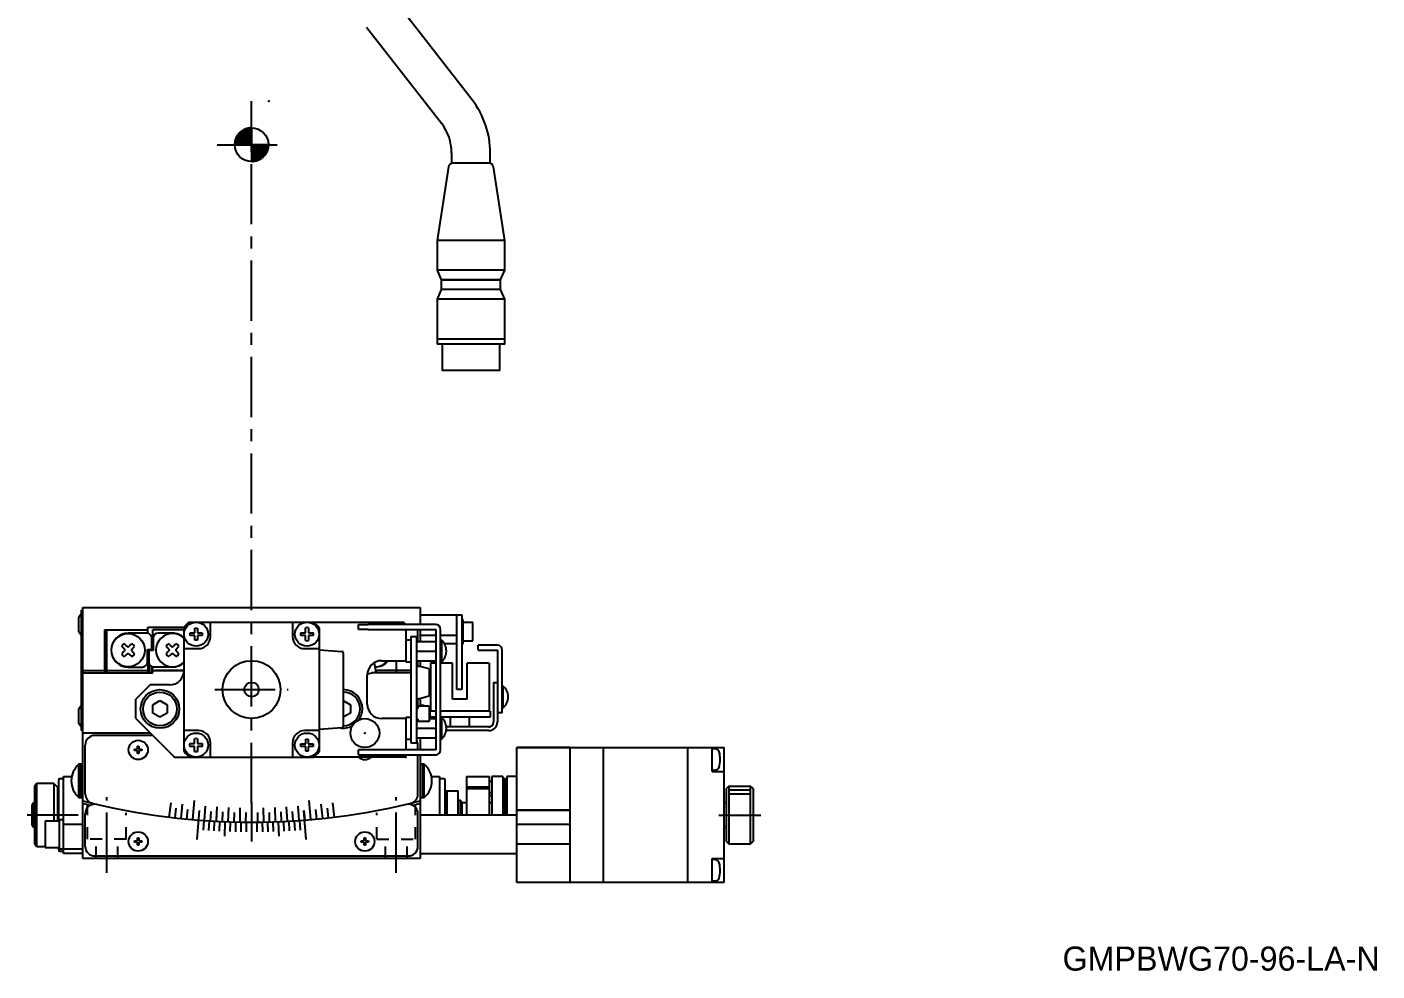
# Model space of a CAD drawing. Extents: x -4 to 428, y 25 to 494.
# Drawn here: x 115.4 to 395.3, y 25.2 to 221 of the extents above; entities that cross this region are included whole.
import ezdxf

# ---------------------------------------------------------------- set-up
doc = ezdxf.new("R2010")
doc.units = 0
doc.header["$LTSCALE"] = 10
doc.linetypes.add('CENTER', pattern=[2, 1.25, -0.25, 0.25, -0.25])
doc.linetypes.add('DOT', pattern=[0.5, 0.25, -0.25])
doc.layers.get('0').update_dxf_attribs({"linetype": 'CONTINUOUS'})
doc.layers.add('1', color=7, linetype='CONTINUOUS')
doc.layers.add('10', color=7, linetype='CONTINUOUS')
doc.styles.get("Standard").update_dxf_attribs({"font": 'FGP教科書体NT-M'})

# ---------------------------------------------------------------- blocks, each defined once
blk = doc.blocks.new('AID1933H')
at = {"color": 132, "linetype": 'CONTINUOUS'}
for p, q in [((158.43185, 196.615616), (161.864412, 200.048178)), ((158.471854, 197.079884), (161.400144, 200.008174)), ((158.604801, 197.637095), (160.842933, 199.875227)), ((158.789365, 196.548868), (161.93116, 199.690662)), ((158.991267, 198.447825), (160.032203, 199.488761)), ((159.21363, 196.548868), (161.93116, 199.266398)), ((159.637894, 196.548868), (161.93116, 198.842134)), ((160.062158, 196.548868), (161.93116, 198.41787)), ((160.486422, 196.548868), (161.93116, 197.993606)), ((160.910686, 196.548868), (161.93116, 197.569342)), ((161.33495, 196.548868), (161.93116, 197.145078)), ((161.759214, 196.548868), (161.93116, 196.720814))]:
    blk.add_line(p, q, dxfattribs=at)
blk = doc.blocks.new('AID1935H')
at = {"color": 132, "linetype": 'CONTINUOUS'}
for p, q in [((161.93116, 196.29655), (162.183478, 196.548868)), ((161.93116, 195.872286), (162.607742, 196.548868)), ((161.93116, 195.448022), (163.032006, 196.548868)), ((161.93116, 195.023758), (163.45627, 196.548868)), ((161.93116, 194.599494), (163.880534, 196.548868)), ((161.93116, 194.175229), (164.304798, 196.548868)), ((161.93116, 193.750965), (164.729062, 196.548868)), ((161.93116, 193.326701), (165.153327, 196.548868)), ((162.080841, 193.052118), (165.42791, 196.399187)), ((162.55873, 193.105743), (165.374285, 195.921298)), ((163.142491, 193.26524), (165.214788, 195.337537)), ((164.117434, 193.815919), (164.664109, 194.362594))]:
    blk.add_line(p, q, dxfattribs=at)

msp = doc.modelspace()

# ---------------------------------------------------------------- linework, layer by layer
at = {"color": 7, "linetype": 'CONTINUOUS'}
for p, q in [((207.623618, 205.905554), (192.045408, 225.882508)), ((185.736806, 220.963002), (201.315016, 200.986048)), ((203.429264, 194.836666), (203.429264, 192.699078)), ((211.429264, 192.699078), (211.429264, 194.836666)), ((202.744938, 191.93306), (200.429264, 176.699078)), ((211.429264, 192.699078), (203.429264, 192.699078)), ((214.429262, 176.699078), (212.113588, 191.93306)), ((207.429264, 176.699078), (200.429264, 176.699078)), ((200.429264, 176.699078), (200.429264, 170.506078)), ((214.429262, 176.699078), (207.429264, 176.699078)), ((214.429262, 170.506078), (214.429262, 176.699078)), ((207.429264, 170.506078), (200.429264, 170.506078)), ((200.429264, 170.506078), (201.279264, 168.506078)), ((207.429264, 168.506078), (201.279264, 168.506078)), ((201.279264, 168.506078), (207.429264, 168.506078)), ((201.279264, 168.506078), (201.279264, 166.506078)), ((214.429262, 170.506078), (207.429264, 170.506078)), ((213.579264, 168.506078), (207.429264, 168.506078)), ((207.429264, 168.506078), (213.579264, 168.506078)), ((213.579264, 168.506078), (214.429262, 170.506078)), ((213.579264, 166.506078), (213.579264, 168.506078)), ((201.279264, 166.506078), (200.429264, 164.506078)), ((207.429264, 166.506078), (201.279264, 166.506078)), ((213.579264, 166.506078), (207.429264, 166.506078)), ((214.429262, 164.506078), (213.579264, 166.506078)), ((207.429264, 164.506078), (200.429264, 164.506078)), ((200.429264, 164.506078), (200.429264, 156.199078)), ((214.429262, 164.506078), (207.429264, 164.506078)), ((214.429262, 156.199078), (214.429262, 164.506078)), ((207.429264, 156.199078), (200.429264, 156.199078)), ((207.429264, 156.199078), (200.429264, 156.199078)), ((200.429264, 156.199078), (200.429264, 155.199076)), ((207.429264, 155.199076), (200.429264, 155.199076)), ((201.429266, 155.199076), (201.429266, 149.699076)), ((214.429262, 156.199078), (207.429264, 156.199078)), ((214.429262, 156.199078), (207.429264, 156.199078)), ((214.429262, 155.199076), (207.429264, 155.199076)), ((213.429262, 149.699076), (213.429262, 155.199076)), ((214.429262, 155.199076), (214.429262, 156.199078)), ((207.429264, 149.699076), (201.429266, 149.699076)), ((213.429262, 149.699076), (207.429264, 149.699076)), ((126.419835, 99.048868), (126.13116, 98.548868)), ((126.13116, 95.548868), (126.13116, 98.548868)), ((126.63116, 99.048868), (126.419835, 99.048868)), ((126.93116, 100.048868), (126.63116, 100.048868)), ((126.63116, 75.048868), (126.63116, 100.048868)), ((126.93116, 100.548868), (196.93116, 100.548868)), ((126.93116, 74.548868), (126.93116, 100.548868)), ((196.93116, 100.548868), (196.93116, 97.048868)), ((196.93116, 99.048868), (205.53116, 99.048868)), ((204.53116, 83.548868), (204.53116, 99.048868)), ((205.53116, 99.048868), (205.53116, 83.548868)), ((205.83116, 98.048868), (205.53116, 98.048868)), ((205.83116, 95.548868), (205.83116, 98.048868)), ((126.13116, 95.548868), (126.419835, 95.048868)), ((131.43116, 95.964326), (140.43116, 95.964326)), ((131.43116, 95.964326), (131.43116, 89.848868)), ((131.93116, 87.004356), (131.93116, 95.964326)), ((132.430541, 95.964326), (132.431162, 95.964326)), ((140.231159, 95.238325), (136.331159, 95.238325)), ((139.931162, 95.964326), (139.931783, 95.964326)), ((140.43116, 96.493883), (147.93116, 96.493883)), ((140.43116, 95.27795), (140.43116, 96.493883)), ((140.431162, 95.263379), (140.431162, 95.21812)), ((147.93116, 95.964325), (141.43116, 95.964325)), ((141.43116, 91.646868), (141.43116, 95.964325)), ((145.531159, 95.246868), (142.531159, 95.246868)), ((148.93116, 97.548868), (147.93116, 96.548868)), ((147.93116, 96.548868), (147.93116, 96.3941)), ((147.93116, 95.048868), (147.93116, 96.3941)), ((148.93116, 97.548868), (193.43116, 97.548868)), ((149.182927, 95.308868), (150.17116, 95.308868)), ((149.182927, 94.788868), (149.182927, 95.308868)), ((150.17116, 96.297101), (150.69116, 96.297101)), ((150.17116, 95.308868), (150.17116, 96.297101)), ((150.69116, 96.297101), (150.69116, 95.308868)), ((150.69116, 95.308868), (151.679394, 95.308868)), ((151.679394, 95.308868), (151.679394, 94.788868)), ((153.43116, 94.548868), (153.43116, 97.548868)), ((170.43116, 97.548868), (170.43116, 94.548868)), ((172.114916, 95.348868), (173.13116, 95.348868)), ((173.13116, 95.348868), (173.13116, 96.365112)), ((173.73116, 96.365112), (173.73116, 95.348868)), ((173.73116, 95.348868), (174.747405, 95.348868)), ((175.93116, 96.3941), (175.93116, 70.703635)), ((184.13116, 96.048868), (184.13116, 97.048868)), ((184.13116, 97.048868), (186.13116, 97.048868)), ((186.13116, 96.048868), (184.13116, 96.048868)), ((200.13116, 97.048868), (186.13116, 97.048868)), ((186.13116, 96.048868), (200.13116, 96.048868)), ((193.93116, 97.048868), (193.43116, 97.548868)), ((193.93116, 96.048868), (193.93116, 89.548868)), ((196.43116, 93.548868), (196.43116, 96.048868)), ((196.93116, 96.048868), (196.93116, 94.812137)), ((200.13116, 96.048868), (200.13116, 71.048868)), ((201.13116, 71.048868), (201.13116, 96.048868)), ((207.83116, 97.448868), (205.83116, 97.448868)), ((205.83116, 93.048868), (205.83116, 95.548868)), ((207.83116, 95.548868), (207.83116, 97.448868)), ((207.83116, 93.648868), (207.83116, 95.548868)), ((126.419835, 95.048868), (126.63116, 95.048868)), ((135.347887, 92.114531), (134.995188, 92.486702)), ((135.954953, 92.721597), (135.582782, 93.074296)), ((136.331159, 92.354079), (135.954953, 92.721597)), ((136.331159, 92.354079), (136.707365, 92.721597)), ((136.707365, 92.721597), (137.079536, 93.074296)), ((137.314431, 92.114531), (137.667129, 92.486702)), ((141.231159, 91.838325), (141.231159, 94.238325)), ((141.231159, 91.838325), (141.231159, 94.238325)), ((141.531159, 94.246868), (141.531159, 91.646868)), ((144.547887, 92.114531), (144.195188, 92.486702)), ((145.154953, 92.721597), (144.782782, 93.074296)), ((145.531159, 92.354079), (145.154953, 92.721597)), ((145.531159, 92.354079), (145.907365, 92.721597)), ((145.907365, 92.721597), (146.279536, 93.074296)), ((146.514431, 92.114531), (146.867129, 92.486702)), ((147.93116, 92.048868), (147.93116, 95.048868)), ((150.17116, 94.788868), (149.182927, 94.788868)), ((150.17116, 93.800634), (150.17116, 94.788868)), ((150.69116, 93.800634), (150.17116, 93.800634)), ((150.69116, 94.788868), (150.69116, 93.800634)), ((151.679394, 94.788868), (150.69116, 94.788868)), ((173.13116, 94.748868), (172.114916, 94.748868)), ((173.13116, 93.732623), (173.13116, 94.748868)), ((173.73116, 94.748868), (173.73116, 93.732623)), ((174.747405, 94.748868), (173.73116, 94.748868)), ((194.93116, 93.798868), (193.93116, 93.798868)), ((194.93116, 94.548868), (196.13116, 94.548868)), ((194.93116, 94.548868), (194.93116, 72.548868)), ((196.13116, 94.548868), (196.13116, 72.548868)), ((196.13116, 93.548868), (200.13116, 93.548868)), ((196.93116, 94.812137), (200.13116, 94.812137)), ((196.93116, 94.723974), (196.93116, 94.812137)), ((196.93116, 94.723974), (196.93116, 93.548868)), ((201.13116, 94.812137), (204.53116, 94.812137)), ((201.315474, 93.798868), (201.13116, 93.798868)), ((201.315474, 93.798868), (201.315474, 89.298868)), ((204.53116, 93.048868), (201.929236, 93.048868)), ((202.149747, 92.560386), (202.154634, 92.56277)), ((205.53116, 93.048868), (205.83116, 93.048868)), ((205.83116, 93.648868), (207.83116, 93.648868)), ((208.93116, 91.748868), (208.93116, 92.748868)), ((212.93116, 92.748868), (208.93116, 92.748868)), ((131.43116, 89.848868), (131.43116, 87.529374)), ((135.347887, 91.362119), (134.995188, 90.989948)), ((135.715405, 91.738325), (135.347887, 92.114531)), ((135.715405, 91.738325), (135.347887, 91.362119)), ((135.954953, 90.755053), (135.582782, 90.402355)), ((136.331159, 91.122571), (135.954953, 90.755053)), ((136.331159, 91.122571), (136.707365, 90.755053)), ((136.707365, 90.755053), (137.079536, 90.402355)), ((136.946913, 91.738325), (137.314431, 92.114531)), ((136.946913, 91.738325), (137.314431, 91.362119)), ((137.314431, 91.362119), (137.667129, 90.989948)), ((140.331159, 91.838325), (141.231159, 91.838325)), ((140.331159, 89.238325), (140.331159, 91.838325)), ((140.331159, 89.238325), (140.331159, 91.838325)), ((140.43116, 91.838325), (140.43116, 87.004356)), ((141.531159, 91.646868), (140.631159, 91.646868)), ((140.631159, 91.646868), (140.631159, 89.246868)), ((140.68116, 91.838325), (140.68116, 91.646868)), ((140.681161, 91.646868), (140.681161, 91.838325)), ((141.181161, 91.646868), (141.181161, 91.838325)), ((144.547887, 91.362119), (144.195188, 90.989948)), ((144.915405, 91.738325), (144.547887, 92.114531)), ((144.915405, 91.738325), (144.547887, 91.362119)), ((145.154953, 90.755053), (144.782782, 90.402355)), ((145.531159, 91.122571), (145.154953, 90.755053)), ((145.531159, 91.122571), (145.907365, 90.755053)), ((145.907365, 90.755053), (146.279536, 90.402355)), ((146.146913, 91.738325), (146.514431, 92.114531)), ((146.146913, 91.738325), (146.514431, 91.362119)), ((146.514431, 91.362119), (146.867129, 90.989948)), ((147.93116, 75.048868), (147.93116, 92.048868)), ((147.93116, 92.048868), (150.93116, 92.048868)), ((172.93116, 92.048868), (175.93116, 92.048868)), ((175.93116, 91.798868), (180.652087, 91.468748)), ((180.93116, 91.169479), (180.93116, 75.928256)), ((196.13116, 91.548868), (200.13116, 91.548868)), ((202.154634, 90.534965), (202.149747, 90.537349)), ((208.93116, 91.748868), (212.93116, 91.748868)), ((212.93116, 91.748868), (212.93116, 76.848868)), ((213.93116, 78.748868), (213.93116, 91.748868)), ((126.93116, 87.529374), (131.43116, 87.529374)), ((126.93116, 87.004356), (141.43116, 87.004356)), ((131.43116, 87.529374), (131.43116, 87.004356)), ((131.93116, 87.529373), (140.43116, 87.529373)), ((136.331159, 88.238325), (139.331159, 88.238325)), ((140.681159, 87.154625), (140.681159, 88.934616)), ((140.681161, 87.004356), (140.681161, 88.93461)), ((141.181161, 87.004356), (141.181161, 88.353838)), ((141.43116, 87.004356), (141.43116, 88.267071)), ((141.43116, 87.529374), (147.931097, 87.529374)), ((141.631159, 88.246868), (145.531159, 88.246868)), ((147.931097, 87.529373), (141.931162, 87.529373)), ((185.945467, 86.841509), (187.711059, 87.184705)), ((194.93116, 87.004356), (186.783246, 87.004356)), ((187.340261, 89.092298), (187.711059, 87.184705)), ((194.93116, 87.529373), (187.644062, 87.529373)), ((188.93116, 89.548868), (193.93116, 89.548868)), ((191.93116, 89.548868), (191.93116, 87.529374)), ((191.93116, 87.529374), (191.93116, 87.004356)), ((193.93116, 89.298868), (193.93116, 89.548868)), ((193.93116, 89.298868), (194.93116, 89.298868)), ((196.13116, 89.548868), (200.13116, 89.548868)), ((196.13116, 88.448868), (196.53116, 88.448868)), ((196.43116, 88.448868), (196.43116, 89.548868)), ((198.73116, 87.859379), (196.53116, 88.448868)), ((196.93116, 89.548868), (196.93116, 88.341688)), ((198.73116, 87.859379), (198.73116, 82.238356)), ((200.13116, 89.048868), (199.03116, 89.048868)), ((199.03116, 89.048868), (199.03116, 79.048868)), ((201.13116, 89.298868), (201.315474, 89.298868)), ((203.63116, 89.048868), (201.13116, 89.048868)), ((203.63116, 81.548868), (203.63116, 89.048868)), ((206.63116, 81.548868), (206.63116, 89.048868)), ((211.23116, 89.048868), (206.63116, 89.048868)), ((211.23116, 89.048868), (211.23116, 79.048868)), ((126.93116, 86.673937), (126.63116, 86.673937)), ((140.93116, 84.548868), (137.93116, 81.548868)), ((144.93116, 84.548868), (140.93116, 84.548868)), ((185.93116, 80.548868), (185.93116, 86.548868)), ((212.13116, 85.048868), (212.93116, 85.048868)), ((212.13116, 85.048868), (212.13116, 76.848868)), ((213.93116, 84.298868), (214.115474, 84.298868)), ((214.115474, 82.048868), (214.115474, 84.298868)), ((137.93116, 77.548868), (137.93116, 81.548868)), ((141.43116, 80.414893), (142.93116, 81.280918)), ((142.93116, 81.280918), (144.43116, 80.414893)), ((180.93116, 81.280918), (182.43116, 80.414893)), ((196.53116, 81.648868), (196.13116, 81.648868)), ((196.43116, 80.148868), (196.43116, 81.648868)), ((196.53116, 81.648868), (198.73116, 82.238356)), ((196.93116, 81.756047), (196.93116, 80.148868)), ((206.63116, 81.548868), (203.63116, 81.548868)), ((205.53116, 83.548868), (204.53116, 83.548868)), ((214.115474, 79.798868), (214.115474, 82.048868)), ((214.954634, 83.06277), (214.949748, 83.060386)), ((126.419835, 80.048868), (126.13116, 79.548868)), ((126.13116, 76.548868), (126.13116, 79.548868)), ((126.63116, 80.048868), (126.419835, 80.048868)), ((141.43116, 78.682842), (141.43116, 80.414893)), ((142.93116, 77.816817), (141.43116, 78.682842)), ((144.43116, 78.682842), (142.93116, 77.816817)), ((144.43116, 80.414893), (144.43116, 78.682842)), ((182.43116, 78.682842), (180.93116, 77.816817)), ((182.43116, 80.414893), (182.43116, 78.682842)), ((196.43116, 79.648868), (196.13116, 79.648868)), ((198.73116, 80.148868), (196.43116, 80.148868)), ((196.43116, 80.148868), (196.43116, 79.648868)), ((197.73116, 80.248868), (196.93116, 80.248868)), ((197.73116, 80.248868), (197.73116, 80.148868)), ((198.73116, 80.148868), (198.73116, 76.948868)), ((198.88116, 79.048868), (198.88116, 77.848868)), ((200.13116, 79.048868), (198.88116, 79.048868)), ((211.38116, 79.048868), (201.13116, 79.048868)), ((211.38116, 79.048868), (211.38116, 77.848868)), ((213.93116, 78.748868), (212.93116, 78.748868)), ((214.115474, 79.798868), (213.93116, 79.798868)), ((214.949748, 81.037348), (214.954634, 81.034966)), ((214.949748, 81.037348), (214.954634, 81.034966)), ((126.13116, 76.548868), (126.419835, 76.048868)), ((126.419835, 76.048868), (126.63116, 76.048868)), ((137.93116, 77.548868), (145.93116, 69.548868)), ((180.652087, 75.628987), (175.93116, 75.298868)), ((193.93116, 77.548868), (188.93116, 77.548868)), ((193.93116, 77.548868), (193.93116, 77.798868)), ((194.93116, 77.798868), (193.93116, 77.798868)), ((193.93116, 77.548868), (193.93116, 71.048868)), ((196.43116, 77.448868), (196.13116, 77.448868)), ((196.43116, 77.448868), (196.43116, 76.948868)), ((198.73116, 76.948868), (196.43116, 76.948868)), ((198.73116, 77.548868), (200.13116, 77.548868)), ((200.13116, 77.848868), (198.88116, 77.848868)), ((211.38116, 77.848868), (201.13116, 77.848868)), ((201.315474, 77.798868), (201.13116, 77.798868)), ((201.315474, 77.798868), (201.315474, 73.298868)), ((211.13116, 75.848868), (202.31069, 75.848868)), ((203.13116, 77.848868), (203.13116, 75.848868)), ((207.13116, 75.848868), (207.13116, 77.848868)), ((126.93116, 75.048868), (126.63116, 75.048868)), ((126.93116, 48.548868), (126.93116, 74.548868)), ((140.93116, 74.548868), (126.93116, 74.548868)), ((141.43116, 74.048868), (129.43116, 74.048868)), ((150.93116, 75.048868), (147.93116, 75.048868)), ((147.93116, 72.048868), (147.93116, 75.048868)), ((150.13116, 72.348868), (150.13116, 73.365112)), ((150.73116, 73.365112), (150.73116, 72.348868)), ((175.93116, 75.048868), (172.93116, 75.048868)), ((173.17116, 73.297101), (173.69116, 73.297101)), ((173.17116, 72.308868), (173.17116, 73.297101)), ((173.69116, 73.297101), (173.69116, 72.308868)), ((193.93116, 73.298868), (194.93116, 73.298868)), ((196.13116, 75.548868), (200.13116, 75.548868)), ((196.13116, 73.548868), (200.13116, 73.548868)), ((196.93116, 73.548868), (196.93116, 71.048868)), ((201.13116, 73.298868), (201.315474, 73.298868)), ((211.13116, 75.048868), (202.283718, 75.048868)), ((127.43116, 61.916034), (127.43116, 72.048868)), ((137.68116, 70.923868), (137.68116, 71.173868)), ((137.68116, 71.173868), (138.30616, 71.173868)), ((138.30616, 70.923868), (137.68116, 70.923868)), ((138.30616, 71.173868), (138.30616, 71.798868)), ((138.30616, 71.798868), (138.55616, 71.798868)), ((138.30616, 70.298868), (138.30616, 70.923868)), ((138.55616, 70.298868), (138.30616, 70.298868)), ((138.55616, 71.798868), (138.55616, 71.173868)), ((138.55616, 71.173868), (139.18116, 71.173868)), ((138.55616, 70.923868), (138.55616, 70.298868)), ((139.18116, 70.923868), (138.55616, 70.923868)), ((139.18116, 71.173868), (139.18116, 70.923868)), ((147.93116, 70.703635), (147.93116, 72.048868)), ((149.114916, 72.348868), (150.13116, 72.348868)), ((150.13116, 71.748868), (149.114916, 71.748868)), ((150.13116, 70.732623), (150.13116, 71.748868)), ((150.73116, 72.348868), (151.747405, 72.348868)), ((150.73116, 71.748868), (150.73116, 70.732623)), ((151.747405, 71.748868), (150.73116, 71.748868)), ((153.43116, 69.548868), (153.43116, 72.548868)), ((170.43116, 72.548868), (170.43116, 69.548868)), ((172.182927, 71.788868), (172.182927, 72.308868)), ((172.182927, 72.308868), (173.17116, 72.308868)), ((173.17116, 71.788868), (172.182927, 71.788868)), ((173.17116, 70.800634), (173.17116, 71.788868)), ((173.69116, 70.800634), (173.17116, 70.800634)), ((173.69116, 72.308868), (174.679394, 72.308868)), ((174.679394, 71.788868), (173.69116, 71.788868)), ((173.69116, 71.788868), (173.69116, 70.800634)), ((174.679394, 72.308868), (174.679394, 71.788868)), ((184.13116, 70.048868), (184.13116, 71.048868)), ((200.13116, 71.048868), (184.13116, 71.048868)), ((184.13116, 70.048868), (200.13116, 70.048868)), ((194.93116, 72.548868), (196.13116, 72.548868)), ((196.43116, 71.048868), (196.43116, 72.048868)), ((196.43116, 61.916034), (196.43116, 70.048868)), ((196.93116, 70.048868), (196.93116, 48.548868)), ((216.93116, 71.548868), (259.93116, 71.548868)), ((216.93116, 43.548868), (216.93116, 71.548868)), ((227.93116, 71.548868), (216.93116, 71.548868)), ((227.93116, 71.548868), (227.93116, 43.548868)), ((257.43116, 66.548868), (257.43116, 71.548868)), ((258.19861, 71.231725), (257.43116, 71.298868)), ((259.93116, 43.548868), (259.93116, 71.548868)), ((126.43116, 68.06233), (126.13116, 68.06233)), ((126.43116, 68.11233), (126.43116, 68.06233)), ((126.43116, 68.11233), (126.43116, 61.11233)), ((126.93116, 68.11233), (126.43116, 68.11233)), ((193.93116, 69.548868), (174.776393, 69.548868)), ((197.43116, 68.11233), (196.93116, 68.11233)), ((197.43116, 61.16233), (197.43116, 68.11233)), ((197.73116, 68.06233), (197.43116, 68.06233)), ((121.93116, 56.298868), (121.93116, 64.848868)), ((122.93116, 65.048868), (122.13116, 65.048868)), ((122.93116, 65.548868), (124.629258, 65.548868)), ((122.93116, 49.548868), (122.93116, 65.548868)), ((199.23306, 65.548868), (200.93116, 65.548868)), ((200.93116, 65.548868), (200.93116, 57.548868)), ((201.88116, 65.048868), (200.93116, 65.048868)), ((202.03116, 64.898868), (202.03116, 57.548868)), ((206.53116, 65.548868), (211.28116, 65.548868)), ((206.53116, 65.548868), (206.53116, 57.548868)), ((211.28116, 57.548868), (211.28116, 65.548868)), ((211.78116, 64.500738), (211.28116, 64.500738)), ((211.78116, 65.548868), (211.78116, 57.548868)), ((214.03116, 65.548868), (211.78116, 65.548868)), ((214.03116, 65.548868), (214.03116, 57.548868)), ((214.33116, 64.500738), (214.03116, 64.500738)), ((214.33116, 57.548868), (214.33116, 65.048868)), ((214.58116, 65.048868), (214.33116, 65.048868)), ((214.58116, 57.548868), (214.58116, 65.048868)), ((214.88116, 64.500738), (214.58116, 64.500738)), ((214.88116, 65.548868), (214.88116, 57.548868)), ((216.93116, 65.548868), (214.88116, 65.548868)), ((258.213149, 66.867283), (257.43116, 66.798868)), ((257.43116, 66.548868), (259.93116, 66.548868)), ((117.43116, 64.048868), (116.93116, 63.548868)), ((116.93116, 63.548868), (116.93116, 51.548868)), ((117.43116, 51.048868), (117.43116, 64.048868)), ((120.93116, 64.048868), (117.43116, 64.048868)), ((120.93116, 64.048868), (120.93116, 56.298868)), ((121.73116, 63.248868), (120.93116, 64.048868)), ((121.73116, 56.298868), (121.73116, 63.248868)), ((202.03116, 62.548868), (204.78116, 62.548868)), ((202.23116, 57.548868), (202.23116, 62.548868)), ((202.53116, 57.548868), (202.53116, 62.548868)), ((204.78116, 57.548868), (204.78116, 62.548868)), ((206.53116, 63.379736), (211.28116, 63.379736)), ((206.53116, 63.026182), (211.28116, 63.026182)), ((211.28116, 62.21103), (211.78116, 62.21103)), ((211.28116, 61.61188), (211.78116, 61.61188)), ((214.33116, 63.337956), (214.03116, 63.337956)), ((214.88116, 63.337956), (214.58116, 63.337956)), ((260.93116, 63.548868), (260.43116, 63.048868)), ((260.43116, 57.548868), (260.43116, 63.048868)), ((260.93116, 63.548868), (265.43116, 63.548868)), ((265.93116, 63.048868), (265.43116, 63.548868)), ((265.93116, 63.048868), (265.93116, 52.048868)), ((116.48116, 59.798868), (116.43116, 59.748868)), ((116.43116, 55.348868), (116.43116, 59.748868)), ((116.73116, 60.048868), (116.48116, 59.798868)), ((116.93116, 60.048868), (116.73116, 60.048868)), ((121.93116, 61.048868), (121.73116, 61.048868)), ((126.13116, 61.16233), (126.43116, 61.16233)), ((126.43116, 61.16233), (126.43116, 61.11233)), ((126.93116, 61.11233), (126.43116, 61.11233)), ((126.93116, 48.548868), (126.93116, 59.9619)), ((197.43116, 61.11233), (196.93116, 61.11233)), ((196.93116, 59.9619), (196.93116, 48.548868)), ((197.43116, 61.16233), (197.73116, 61.16233)), ((205.23116, 60.548868), (204.781178, 60.548868)), ((205.23116, 57.548868), (205.23116, 60.548868)), ((205.53116, 60.248868), (205.23116, 60.548868)), ((205.53116, 60.248868), (205.53116, 57.548868)), ((206.53116, 60.048868), (205.53116, 60.048868)), ((211.78116, 60.048868), (211.28116, 60.048868)), ((214.03116, 59.537956), (214.33116, 59.537956)), ((214.23116, 57.548868), (214.23116, 59.537956)), ((214.58116, 59.537956), (214.88116, 59.537956)), ((260.43116, 60.048868), (259.93116, 60.048868)), ((119.13116, 56.298868), (119.13116, 53.548868)), ((122.13116, 56.298868), (119.13116, 56.298868)), ((122.13116, 53.548868), (122.13116, 56.548868)), ((122.93116, 56.548868), (122.13116, 56.548868)), ((127.43116, 51.048868), (127.43116, 57.804498)), ((196.43116, 51.048868), (196.43116, 57.804498)), ((216.93116, 57.548868), (196.93116, 57.548868)), ((216.93116, 58.548868), (227.93116, 58.548868)), ((227.93116, 58.548868), (216.93116, 58.548868)), ((260.43116, 52.048868), (260.43116, 57.548868)), ((116.43116, 55.348868), (116.48116, 55.298868)), ((116.48116, 55.298868), (116.73116, 55.048868)), ((116.73116, 55.048868), (116.93116, 55.048868)), ((119.13116, 53.548868), (119.13116, 50.798868)), ((122.13116, 50.548868), (122.13116, 53.548868)), ((126.93116, 55.548868), (122.93116, 55.548868)), ((227.93116, 55.548868), (216.93116, 55.548868)), ((259.93116, 55.048868), (260.43116, 55.048868)), ((116.93116, 51.548868), (117.43116, 51.048868)), ((117.43116, 51.048868), (119.13116, 51.048868)), ((119.13116, 50.798868), (122.13116, 50.798868)), ((121.93116, 50.248868), (121.93116, 50.798868)), ((122.13116, 50.048868), (122.13116, 50.548868)), ((122.13116, 50.548868), (122.93116, 50.548868)), ((122.93116, 50.548868), (126.93116, 50.548868)), ((137.68116, 51.923868), (137.68116, 52.173868)), ((137.68116, 52.173868), (138.30616, 52.173868)), ((138.30616, 51.923868), (137.68116, 51.923868)), ((138.30616, 52.798868), (138.55616, 52.798868)), ((138.30616, 52.173868), (138.30616, 52.798868)), ((138.30616, 51.298868), (138.30616, 51.923868)), ((138.55616, 51.298868), (138.30616, 51.298868)), ((138.55616, 52.798868), (138.55616, 52.173868)), ((138.55616, 52.173868), (139.18116, 52.173868)), ((139.18116, 51.923868), (138.55616, 51.923868)), ((138.55616, 51.923868), (138.55616, 51.298868)), ((139.18116, 52.173868), (139.18116, 51.923868)), ((184.68116, 52.173868), (185.30616, 52.173868)), ((184.68116, 51.923868), (184.68116, 52.173868)), ((185.30616, 51.923868), (184.68116, 51.923868)), ((185.30616, 52.798868), (185.55616, 52.798868)), ((185.30616, 52.173868), (185.30616, 52.798868)), ((185.30616, 51.298868), (185.30616, 51.923868)), ((185.55616, 51.298868), (185.30616, 51.298868)), ((185.55616, 52.798868), (185.55616, 52.173868)), ((185.55616, 52.173868), (186.18116, 52.173868)), ((186.18116, 51.923868), (185.55616, 51.923868)), ((185.55616, 51.923868), (185.55616, 51.298868)), ((186.18116, 52.173868), (186.18116, 51.923868)), ((216.93116, 51.548868), (227.93116, 51.548868)), ((260.43116, 52.048868), (260.93116, 51.548868)), ((260.93116, 51.548868), (265.43116, 51.548868)), ((265.43116, 51.548868), (265.93116, 52.048868)), ((122.13116, 50.048868), (122.93116, 50.048868)), ((126.93116, 49.548868), (122.93116, 49.548868)), ((196.93116, 48.548868), (126.93116, 48.548868)), ((196.93116, 48.548868), (126.93116, 48.548868)), ((129.43116, 49.048868), (194.43116, 49.048868)), ((196.93116, 49.548868), (216.93116, 49.548868)), ((257.43116, 48.548868), (259.93116, 48.548868)), ((257.43116, 43.548868), (257.43116, 48.548868)), ((258.19861, 48.231725), (257.43116, 48.298868)), ((259.93116, 43.548868), (216.93116, 43.548868)), ((258.213149, 43.867283), (257.43116, 43.798868))]:
    msp.add_line(p, q, dxfattribs=at)
at = {"color": 4, "linetype": 'CONTINUOUS'}
for p, q in [((161.93116, 200.048868), (161.93116, 196.548868)), ((161.93116, 196.548868), (158.43116, 196.548868)), ((161.93116, 196.548868), (161.93116, 193.048868)), ((165.43116, 196.548868), (161.93116, 196.548868)), ((234.92116, 43.548868), (234.92116, 71.548868)), ((252.42116, 43.548868), (252.42116, 71.548868)), ((126.13116, 61.16233), (126.13116, 68.06233)), ((197.73116, 61.16233), (197.73116, 68.06233)), ((260.93116, 63.548868), (260.93116, 51.548868)), ((260.93116, 62.748868), (265.43116, 62.748868)), ((260.93116, 61.948868), (265.43116, 61.948868)), ((265.43116, 51.548868), (265.43116, 63.548868)), ((116.73116, 60.048868), (116.73116, 55.048868)), ((145.174124, 60.073772), (144.808516, 57.096134)), ((146.252514, 58.939166), (146.026108, 56.952022)), ((147.558496, 59.802108), (147.24491, 56.818542)), ((150.0344, 60.568292), (149.685778, 56.583512)), ((152.339644, 59.383812), (152.130374, 56.391118)), ((154.734966, 59.237306), (154.577958, 56.241418)), ((157.132478, 59.13263), (157.02778, 56.134456)), ((159.531454, 59.06981), (159.479096, 56.070266)), ((161.93116, 60.048868), (161.93116, 52.048868)), ((164.330866, 59.06981), (164.383222, 56.070266)), ((166.72984, 59.13263), (166.834538, 56.134456)), ((169.127352, 59.237309), (169.284363, 56.241419)), ((171.522672, 59.383815), (171.731946, 56.391122)), ((173.827918, 60.568292), (174.176542, 56.583512)), ((176.303824, 59.802108), (176.617408, 56.818542)), ((177.609804, 58.939166), (177.836212, 56.952022)), ((178.688194, 60.073772), (179.053802, 57.096134)), ((148.656522, 58.686494), (148.464832, 56.695702)), ((151.064574, 58.475818), (150.59382, 52.494314)), ((152.008068, 56.399726), (151.866814, 54.40472)), ((153.109092, 56.326112), (152.98351, 54.33006)), ((153.475936, 58.307198), (153.35384, 56.310928)), ((154.21066, 56.26115), (154.100758, 54.264172)), ((154.68263, 58.238678), (154.577958, 56.241418)), ((155.312704, 56.20484), (155.21849, 54.20706)), ((155.889874, 58.18069), (155.802636, 56.182592)), ((156.415156, 56.157188), (156.297376, 53.159502)), ((157.517948, 56.118196), (157.455126, 54.119184)), ((158.305652, 58.096328), (158.253298, 56.097014)), ((158.621012, 56.087866), (158.573894, 54.088422)), ((159.514002, 58.069962), (159.479096, 56.070266)), ((159.724282, 56.066202), (159.692866, 54.066448)), ((160.722534, 58.054142), (160.705082, 56.054218)), ((160.827686, 56.053202), (160.811978, 54.053264)), ((163.034632, 56.053202), (163.05034, 54.053264)), ((163.139784, 58.054142), (163.157238, 56.054218)), ((164.138038, 56.066202), (164.169452, 54.066448)), ((165.241306, 56.087866), (165.288426, 54.088422)), ((165.556666, 58.096328), (165.60902, 56.097014)), ((166.344372, 56.118196), (166.407192, 54.119184)), ((167.447164, 56.157188), (167.564944, 53.159502)), ((167.972444, 58.18069), (168.059684, 56.182592)), ((168.549616, 56.20484), (168.643828, 54.20706)), ((169.65166, 56.26115), (169.76156, 54.264172)), ((170.386382, 58.307198), (170.50848, 56.310928)), ((170.753228, 56.326112), (170.878808, 54.33006)), ((171.854252, 56.399726), (171.995504, 54.40472)), ((172.797744, 58.475818), (172.954662, 56.481982)), ((173.268498, 52.494314), (172.797744, 58.475818)), ((175.205796, 58.686494), (175.397488, 56.695702))]:
    msp.add_line(p, q, dxfattribs=at)
at = {"color": 4, "linetype": 'CENTER'}
for p, q in [((154.769346, 196.548868), (166.239759, 196.548868)), ((154.769346, 196.548868), (168.169213, 196.548868)), ((131.93116, 45.548868), (131.93116, 61.278687)), ((191.93116, 45.548868), (191.93116, 61.278687)), ((126.00116, 57.548868), (115.36116, 57.548868)), ((258.84116, 57.548868), (267.52116, 57.548868))]:
    msp.add_line(p, q, dxfattribs=at)
at = {"color": 4, "linetype": 'DOT'}
for p, q in [((127.93116, 52.548868), (127.93116, 59.600354)), ((195.93116, 52.548868), (195.93116, 59.600354)), ((135.93116, 52.548868), (135.93116, 57.966762)), ((187.93116, 52.548868), (187.93116, 57.966762)), ((135.93116, 52.548868), (127.93116, 52.548868)), ((129.68116, 48.548868), (129.68116, 52.548868)), ((134.18116, 48.548868), (134.18116, 52.548868)), ((187.93116, 52.548868), (195.93116, 52.548868)), ((189.68116, 48.548868), (189.68116, 52.548868)), ((194.18116, 48.548868), (194.18116, 52.548868))]:
    msp.add_line(p, q, dxfattribs=at)
at = {"color": 4, "linetype": 'CONTINUOUS'}
msp.add_circle((161.93116, 196.548868), 3.5, dxfattribs=at)
at = {"color": 7, "linetype": 'CONTINUOUS'}
for centre, radius in [((150.43116, 95.048868), 2.5), ((173.43116, 95.048868), 2.5), ((136.331159, 91.738325), 3.45), ((161.93116, 83.548868), 6), ((161.93116, 83.548868), 1.5), ((142.93116, 79.548868), 4), ((142.93116, 79.548868), 3.5), ((185.43116, 74.548868), 3), ((138.43116, 71.048868), 2), ((150.43116, 72.048868), 2.5), ((173.43116, 72.048868), 2.5), ((138.43116, 52.048868), 2), ((185.43116, 52.048868), 2)]:
    msp.add_circle(centre, radius, dxfattribs=at)
for centre, radius, start, end in [((193.429264, 194.836666), 18, 0, 37.947431), ((193.429264, 194.836666), 10, 0, 37.947431), ((203.71718, 191.699076), 1.000002, 90, 166.468302), ((211.141346, 191.699076), 1.000002, 13.531698, 90), ((136.331159, 91.738325), 3.5, 90, 270), ((140.231159, 94.238325), 1, 0, 90), ((142.531159, 94.246868), 1, 90, 180), ((145.531159, 91.746868), 3.5, 46.70816, 90), ((173.43116, 95.048868), 1.35, 167.160412, 192.839588), ((173.43116, 95.048868), 1.35, 77.160412, 102.839588), ((173.43116, 95.048868), 1.35, 347.160412, 12.839588), ((161.93116, 83.548868), 19, 42.536898, 47.463102), ((200.13116, 96.048868), 1, 0, 90), ((136.331159, 91.738325), 1.531302, 119.25645, 150.74355), ((136.331159, 91.738325), 1.531302, 29.25645, 60.74355), ((145.531159, 91.738325), 3.45, 90, 270), ((145.531159, 91.738325), 1.531302, 119.25645, 150.74355), ((145.531159, 91.738325), 3.45, 45.920757, 90), ((145.531159, 91.738325), 1.531302, 29.25645, 60.74355), ((150.93116, 94.548868), 2.5, 270, 0), ((172.93116, 94.548868), 2.5, 180, 270), ((173.43116, 95.048868), 1.35, 257.160412, 282.839588), ((199.33116, 91.548868), 3, 311.409622, 48.590378), ((212.93116, 91.748868), 1, 0, 90), ((136.331159, 91.738325), 1.531302, 209.25645, 240.74355), ((136.331159, 91.738325), 1.531302, 299.25645, 330.74355), ((145.531159, 91.738325), 1.531302, 209.25645, 240.74355), ((145.531159, 91.738325), 1.531302, 299.25645, 330.74355), ((180.63116, 91.169479), 0.3, 0, 86), ((139.331159, 89.238325), 1, 270, 0), ((141.631159, 89.246868), 1, 180, 270), ((144.93116, 87.548868), 3, 270, 0), ((145.531159, 91.738325), 3.45, 270, 314.079243), ((145.531159, 91.746868), 3.5, 270, 313.29184), ((188.93116, 86.548868), 3, 90, 180), ((187.531162, 91.738325), 3.45, 269.424401, 320.607797), ((187.531162, 91.738325), 3.5, 270, 321.276752), ((212.13116, 82.048868), 3, 311.409622, 48.590365), ((180.93116, 79.548868), 4, 0, 90), ((180.93116, 79.548868), 3.5, 0, 90), ((180.93116, 79.548868), 3.5, 270, 0), ((180.93116, 79.548868), 4, 325.836679, 0), ((188.93116, 80.548868), 3, 180, 270), ((180.93116, 79.548868), 4, 260.585256, 298.137746), ((180.63116, 75.928256), 0.3, 274, 0), ((199.33116, 75.548868), 3, 311.409622, 48.590378), ((211.131161, 76.848867), 1.799999, 269.9999572, 0.0000428), ((211.131161, 76.848867), 0.999999, 269.9999572, 0.0000428), ((129.43116, 72.048868), 2, 90, 180), ((150.43116, 72.048868), 1.35, 77.160412, 102.839588), ((150.93116, 72.548868), 2.5, 0, 90), ((172.93116, 72.548868), 2.5, 90, 180), ((194.43116, 72.048868), 2, 0, 31.788331), ((161.93116, 83.548868), 19, 222.536898, 227.463102), ((150.43116, 72.048868), 1.35, 167.160412, 192.839588), ((150.43116, 72.048868), 1.35, 257.160412, 282.839588), ((150.43116, 72.048868), 1.35, 347.160412, 12.839588), ((161.93116, 83.548868), 19, 312.536898, 317.463102), ((200.13116, 71.048868), 1, 270, 0), ((258.127056, 70.413864), 0.820985, 15.281572, 85), ((253.13116, 69.048868), 6, 344.557284, 15.281572), ((129.05069, 64.61233), 4.519532, 130.239237, 229.760734), ((185.43116, 71.048868), 2, 228.590378, 311.409622), ((194.811628, 64.61233), 4.519532, 310.239266, 49.760729), ((258.143425, 67.664239), 0.8, 275, 344.557284), ((122.13116, 64.848868), 0.2, 90, 180), ((201.88116, 64.898868), 0.15, 0, 90), ((129.43116, 61.916034), 2, 180, 256.428593), ((194.43116, 61.916034), 2, 283.571407, 0), ((161.93116, 196.548868), 140.5, 255.575128, 284.424872), ((161.93116, 196.548868), 141, 255.627383, 256.281799), ((129.43116, 57.804498), 2, 76.816519, 180), ((194.43116, 57.804498), 2, 0, 103.183481), ((161.93116, 196.548868), 141, 283.718201, 284.372617), ((129.43116, 51.048868), 2, 180, 270), ((194.43116, 51.048868), 2, 270, 0), ((122.13116, 50.248868), 0.2, 180, 270), ((258.127056, 47.413864), 0.820985, 15.281572, 85), ((253.13116, 46.048868), 6, 344.557284, 15.281572), ((258.143425, 44.664239), 0.8, 275, 344.557284)]:
    msp.add_arc(centre, radius, start, end, dxfattribs=at)
at = {"color": 4, "linetype": 'CONTINUOUS'}
for centre, start, end in [((161.931157, 196.548871), 89.9999572, 180.0000428), ((161.931163, 196.548865), 269.9999572, 0.0000428)]:
    msp.add_arc(centre, 3.499997, start, end, dxfattribs=at)
at = {"color": 7}
for p in [(161.93116, 83.548868), (185.43116, 74.548868)]:
    msp.add_point(p, dxfattribs=at)
at = {"layer": '10', "color": 4, "linetype": 'CENTER'}
for p, q in [((161.93116, 60.048868), (161.93116, 205.55)), ((154.33116, 83.548868), (169.53116, 83.548868))]:
    msp.add_line(p, q, dxfattribs=at)
at = {"layer": '10', "color": 7, "linetype": 'CONTINUOUS'}
for p, q in [((193.93116, 69.548868), (193.93116, 70.048868)), ((145.93116, 69.548868), (174.776393, 69.548868))]:
    msp.add_line(p, q, dxfattribs=at)
at = {"layer": '10', "color": 7}
for p in [(165.5, 205.55), (145.93116, 69.548868), (174.776393, 69.548868), (193.93116, 69.548868), (161.93116, 60.048868)]:
    msp.add_point(p, dxfattribs=at)

# ---------------------------------------------------------------- block references
for name in ['AID1933H', 'AID1935H']:
    msp.add_blockref(name, (0, 0))

# ---------------------------------------------------------------- texts
at = {"layer": '1', "color": 7}
msp.add_text('GMPBWG70-96-LA-N', height=5, dxfattribs=at).set_placement((330.115485, 25.270398))

doc.saveas('drawing.dxf')
